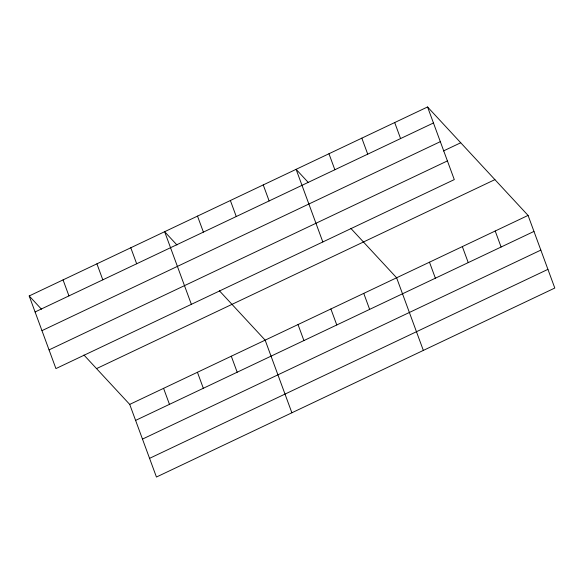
<?xml version="1.0" encoding="UTF-8"?>
<svg xmlns="http://www.w3.org/2000/svg" width="584" height="584" viewBox="0 0 584 584"><rect width="100%" height="100%" fill="white"/><g stroke="black" fill="none" stroke-linecap="round" stroke-linejoin="round"><path stroke-width="0.88" d="M427.561 106.967L454.286 179.595L55.925 368.584L29.2 295.957L427.561 106.967L528.075 215.416L554.8 288.043L156.439 477.033L129.714 404.405L83.95 355.028M35.091 311.958L433.452 122.976M41.968 330.646L440.329 141.656M443.482 150.942L460.732 142.759M49.049 349.896L447.41 160.914M96.543 368.613L494.911 179.631M129.714 404.405L528.075 215.416M135.605 420.407L533.966 231.425M142.481 439.095L540.842 250.105M149.562 458.345L547.923 269.363M308.388 182.588L296.103 169.331L322.828 241.958M350.86 228.41L396.616 277.78L423.342 350.407M176.93 244.952L164.644 231.702L191.362 304.33M219.394 290.774L265.158 340.151L291.883 412.779M29.2 295.957L41.486 309.213M495.21 231.008L501.101 247.017M462.346 246.601L468.237 262.603M394.696 122.56L400.587 138.569M429.481 262.194L435.372 278.196M361.832 138.153L367.723 154.154M328.967 153.745L334.858 169.747M363.752 293.372L369.643 309.381M330.887 308.965L336.778 324.974M263.238 184.924L269.129 200.933M298.022 324.558L303.914 340.567M230.373 200.516L236.264 216.525M197.509 216.109L203.4 232.118M231.293 356.211L237.184 372.22M197.436 372.278L203.327 388.28M130.78 247.762L136.671 263.771M163.578 388.338L169.462 404.347M96.922 263.829L102.813 279.831M63.057 279.889L68.948 295.898"/></g></svg>
